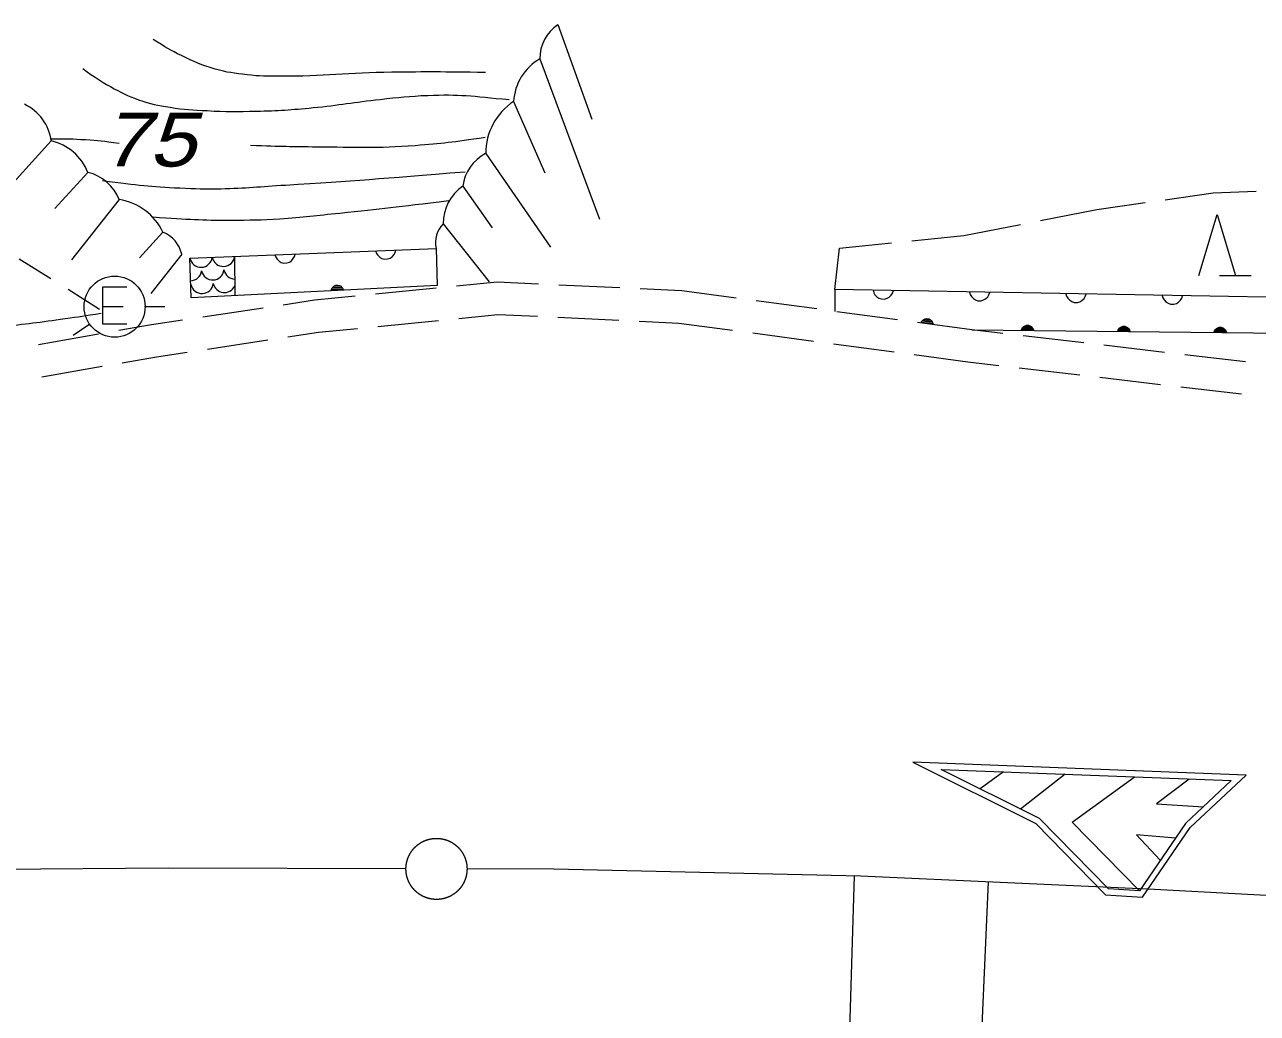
# Model space of a CAD drawing. Units: millimetres, scale not verified. Extents: x 40000 to 680000, y 20000 to 380000.
# Drawn here: x 258066 to 288350, y 294052 to 318333 of the extents above; entities that cross this region are included whole.
import ezdxf
from ezdxf.enums import TextEntityAlignment as Align

# ---------------------------------------------------------------- set-up
doc = ezdxf.new("R2010")
doc.units = ezdxf.units.MM
doc.header["$LTSCALE"] = 1000
doc.linetypes.add('CHAIN', pattern=[18.5, 12, -1.5, 3.5, -1.5])
for name, color, linetype, lineweight in [('M-BMK', 2, 'CHAIN', 13), ('M-STR-HTXT', 7, 'Continuous', 13), ('M-STR-STRC', 7, 'Continuous', 13), ('M-WORK', 1, 'Continuous', 13)]:
    doc.layers.add(name, color=color, linetype=linetype, lineweight=lineweight)
doc.styles.add('ＭＳ Ｐゴシック', font='')
doc.styles.get('ＭＳ Ｐゴシック').set_extended_font_data('MS PGothic')

msp = doc.modelspace()

# ---------------------------------------------------------------- linework, layer by layer
at = {"layer": 'M-BMK'}
for points in [[(267434, 297601), (261594, 297615), (255825, 297572), (241263, 297164), (234967, 296905), (221268, 296204), (210403, 295599), (201149, 295040), (181127, 293737), (169059, 292984)], [(366936, 288358), (361810, 289038), (341606, 291698), (321730, 294066), (301610, 296051), (291442, 296788), (285825, 297090), (278604, 297423), (271068, 297592), (268934, 297597)]]:
    msp.add_lwpolyline(points, dxfattribs=at)
msp.add_circle((268184, 297599), 750, dxfattribs=at)
at = {"layer": 'M-STR-HTXT'}
for p, q in [((278441, 297427), (277017, 247622)), ((279557, 247470), (281747, 297278))]:
    msp.add_line(p, q, dxfattribs=at)
at = {"layer": 'M-STR-STRC'}
for p, q in [((288074, 299904), (279888, 300217)), ((279888, 300217), (282912, 298714)), ((280580, 300040), (287710, 299767)), ((283002, 298837), (280580, 300040)), ((282114, 299982), (281539, 299564)), ((283625, 299924), (282533, 299070)), ((283804, 298746), (285327, 299851)), ((286698, 298613), (288074, 299904)), ((286678, 299807), (285873, 299196)), ((287710, 299767), (286584, 298712)), ((285873, 299196), (287026, 299127)), ((282912, 298714), (284623, 296966)), ((284690, 297112), (283002, 298837)), ((285455, 297060), (283804, 298746)), ((286584, 298712), (285455, 297060)), ((285530, 296905), (286698, 298613)), ((285385, 298434), (285959, 297816)), ((286340, 298356), (285385, 298434)), ((285455, 297060), (284690, 297112)), ((284623, 296966), (285530, 296905))]:
    msp.add_line(p, q, dxfattribs=at)
at = {"layer": 'M-WORK'}
for p, q in [((271163, 318333), (272003, 316015)), ((270720, 317492), (272189, 313555)), ((270077, 316449), (270845, 314696)), ((258720, 315477), (257088, 313689)), ((269393, 315167), (270983, 312866)), ((259618, 314705), (258808, 313815)), ((268830, 314365), (269554, 313347)), ((286086, 314035), (287267, 314206)), ((287267, 314206), (288318, 314243)), ((260387, 314036), (259217, 312556)), ((283019, 313523), (284410, 313793)), ((284410, 313793), (285592, 313964)), ((268347, 313443), (269478, 312017)), ((286912, 312172), (287362, 313672)), ((287362, 313672), (287812, 312172)), ((261464, 313239), (260886, 312605)), ((279860, 313024), (281136, 313156)), ((281136, 313156), (282528, 313427)), ((262125, 312598), (268173, 312835)), ((268173, 312835), (268175, 312839)), ((268173, 312835), (268204, 311931)), ((277974, 311826), (278087, 312840)), ((278087, 312840), (279363, 312973)), ((257933, 312584), (258709, 312098)), ((261925, 312699), (261167, 311731)), ((262157, 311628), (262125, 312598)), ((263225, 312641), (263226, 311682)), ((264212, 312680), (264234, 312620)), ((264234, 312620), (264266, 312572)), ((264266, 312572), (264318, 312524)), ((264569, 312503), (264618, 312535)), ((264618, 312535), (264666, 312587)), ((264666, 312587), (264694, 312638)), ((264694, 312638), (264712, 312699)), ((266686, 312777), (266708, 312717)), ((266708, 312717), (266740, 312669)), ((266740, 312669), (266792, 312621)), ((266792, 312621), (266843, 312593)), ((266843, 312593), (266904, 312575)), ((266904, 312575), (266984, 312578)), ((266984, 312578), (267043, 312600)), ((267043, 312600), (267092, 312632)), ((267092, 312632), (267140, 312684)), ((267140, 312684), (267168, 312735)), ((267168, 312735), (267185, 312796)), ((264318, 312524), (264369, 312496)), ((264369, 312496), (264430, 312478)), ((264430, 312478), (264510, 312481)), ((264510, 312481), (264569, 312503)), ((268204, 311931), (262157, 311628)), ((265680, 311919), (265715, 311933)), ((265692, 311919), (265788, 311924)), ((265715, 311933), (265763, 311935)), ((265763, 311935), (265800, 311925)), ((265800, 311925), (265830, 311908)), ((269671, 312010), (268674, 311910)), ((270693, 311961), (269671, 312010)), ((272691, 311867), (271193, 311938)), ((287422, 312172), (288202, 312172)), ((259133, 311833), (259908, 311348)), ((259976, 311888), (259976, 310988)), ((260576, 311888), (259976, 311888)), ((266186, 311662), (265189, 311563)), ((265596, 311800), (265606, 311837)), ((265895, 311815), (265596, 311800)), ((265606, 311837), (265622, 311868)), ((265606, 311825), (265882, 311839)), ((265869, 311862), (265617, 311850)), ((265622, 311868), (265651, 311899)), ((265634, 311874), (265850, 311885)), ((265651, 311899), (265680, 311919)), ((265824, 311908), (265657, 311900)), ((265830, 311908), (265862, 311880)), ((265862, 311880), (265881, 311851)), ((265881, 311851), (265895, 311815)), ((268176, 311861), (266683, 311712)), ((274213, 311795), (273190, 311843)), ((275545, 311616), (274213, 311795)), ((277974, 311826), (277970, 311291)), ((289816, 311615), (277974, 311826)), ((278908, 311809), (278927, 311749)), ((278927, 311749), (278956, 311699)), ((278956, 311699), (279005, 311648)), ((279005, 311648), (279055, 311617)), ((279255, 311613), (279305, 311642)), ((279305, 311642), (279356, 311691)), ((279356, 311691), (279387, 311741)), ((279387, 311741), (279408, 311801)), ((281277, 311767), (281296, 311707)), ((281296, 311707), (281325, 311656)), ((281325, 311656), (281374, 311606)), ((281674, 311600), (281725, 311649)), ((281725, 311649), (281755, 311699)), ((281755, 311699), (281777, 311758)), ((283645, 311725), (283664, 311665)), ((283664, 311665), (283693, 311614)), ((284093, 311607), (284124, 311657)), ((284124, 311657), (284145, 311716)), ((286014, 311683), (286032, 311623)), ((286032, 311623), (286062, 311572)), ((286492, 311614), (286513, 311674)), ((259976, 311408), (260486, 311408)), ((261013, 311408), (261513, 311414)), ((263926, 311373), (262443, 311150)), ((265189, 311563), (264421, 311447)), ((277528, 311350), (276041, 311549)), ((279055, 311617), (279114, 311596)), ((279114, 311596), (279194, 311594)), ((279194, 311594), (279255, 311613)), ((281374, 311606), (281423, 311575)), ((281423, 311575), (281483, 311554)), ((281483, 311554), (281563, 311552)), ((281563, 311552), (281623, 311571)), ((281623, 311571), (281674, 311600)), ((283693, 311614), (283742, 311563)), ((283742, 311563), (283792, 311532)), ((283792, 311532), (283851, 311511)), ((283851, 311511), (283931, 311510)), ((283931, 311510), (283992, 311529)), ((283992, 311529), (284042, 311558)), ((284042, 311558), (284093, 311607)), ((286062, 311572), (286111, 311521)), ((286111, 311521), (286160, 311490)), ((286160, 311490), (286220, 311469)), ((286220, 311469), (286300, 311468)), ((286300, 311468), (286360, 311487)), ((286360, 311487), (286411, 311516)), ((286411, 311516), (286462, 311565)), ((286462, 311565), (286492, 311614)), ((261948, 311076), (261180, 310961)), ((268236, 311063), (266743, 310914)), ((269691, 311208), (268734, 311112)), ((270668, 311162), (269691, 311208)), ((272665, 311067), (271167, 311138)), ((274141, 310997), (273165, 311043)), ((279510, 311084), (278023, 311283)), ((281338, 310839), (280005, 311018)), ((280087, 311007), (280103, 311041)), ((280102, 311029), (280375, 310992)), ((280103, 311041), (280125, 311068)), ((280367, 311017), (280117, 311051)), ((280125, 311068), (280159, 311094)), ((280138, 311072), (280352, 311044)), ((280159, 311094), (280191, 311108)), ((280331, 311071), (280165, 311093)), ((280191, 311108), (280228, 311115)), ((280203, 311106), (280298, 311093)), ((280228, 311115), (280276, 311108)), ((280276, 311108), (280310, 311092)), ((280310, 311092), (280337, 311070)), ((280337, 311070), (280363, 311036)), ((280363, 311036), (280377, 311004)), ((259883, 310732), (258406, 310471)), ((259671, 310980), (259256, 310701)), ((259976, 310988), (260576, 310988)), ((261180, 310961), (260376, 310819)), ((265288, 310769), (264535, 310656)), ((266246, 310864), (265288, 310769)), ((275459, 310820), (274141, 310997)), ((277442, 310554), (275955, 310754)), ((280384, 310967), (280087, 311007)), ((280377, 311004), (280384, 310967)), ((281338, 310839), (290104, 310748)), ((282099, 310750), (281338, 310839)), ((282551, 310826), (282564, 310862)), ((282851, 310823), (282551, 310826)), ((282564, 310862), (282582, 310892)), ((282564, 310850), (282840, 310847)), ((282828, 310871), (282576, 310874)), ((282582, 310892), (282612, 310922)), ((282594, 310898), (282810, 310896)), ((282612, 310922), (282643, 310939)), ((282786, 310920), (282618, 310922)), ((282643, 310939), (282679, 310951)), ((282655, 310939), (282750, 310938)), ((282679, 310951), (282727, 310950)), ((282727, 310950), (282762, 310938)), ((282762, 310938), (282792, 310920)), ((282792, 310920), (282822, 310889)), ((282822, 310889), (282840, 310859)), ((282840, 310859), (282851, 310823)), ((284920, 310802), (284932, 310838)), ((285220, 310799), (284920, 310802)), ((284932, 310838), (284951, 310867)), ((284932, 310826), (285208, 310823)), ((285196, 310847), (284944, 310849)), ((284951, 310867), (284981, 310897)), ((284963, 310873), (285179, 310871)), ((284981, 310897), (285011, 310915)), ((285155, 310895), (284987, 310897)), ((285011, 310915), (285047, 310926)), ((285023, 310915), (285119, 310914)), ((285047, 310926), (285095, 310926)), ((285095, 310926), (285131, 310914)), ((285131, 310914), (285161, 310895)), ((285161, 310895), (285191, 310865)), ((285191, 310865), (285208, 310835)), ((285208, 310835), (285220, 310799)), ((287289, 310777), (287301, 310813)), ((287589, 310774), (287289, 310777)), ((287301, 310813), (287319, 310843)), ((287301, 310801), (287577, 310798)), ((287565, 310822), (287313, 310825)), ((287319, 310843), (287350, 310873)), ((287331, 310849), (287547, 310847)), ((287350, 310873), (287380, 310890)), ((287524, 310871), (287356, 310873)), ((287380, 310890), (287416, 310902)), ((287392, 310890), (287488, 310889)), ((287416, 310902), (287464, 310901)), ((287464, 310901), (287500, 310889)), ((287500, 310889), (287530, 310871)), ((287530, 310871), (287559, 310840)), ((287559, 310840), (287577, 310810)), ((287577, 310810), (287589, 310774)), ((264040, 310581), (262557, 310359)), ((279424, 310288), (277937, 310488)), ((284086, 310517), (282596, 310692)), ((286072, 310285), (284582, 310459)), ((261309, 310171), (260460, 310021)), ((262062, 310284), (261309, 310171)), ((281238, 310045), (279919, 310222)), ((288059, 310052), (286569, 310227)), ((259967, 309934), (258490, 309673)), ((281999, 309956), (281238, 310045)), ((283986, 309723), (282496, 309898)), ((285972, 309491), (284482, 309665)), ((287959, 309259), (286469, 309433))]:
    msp.add_line(p, q, dxfattribs=at)
msp.add_circle((260276, 311408), 750, dxfattribs=at)
for centre, radius, start, end in [((271730, 317497), 1010, 124.1914, 180.3369), ((271375, 316367), 1301, 120.2305, 176.375), ((257549, 315314), 1183, 7.9082, 64.0537), ((270937, 315167), 1544, 123.8584, 180.0039), ((258445, 314249), 1258, 21.2363, 77.3818), ((269862, 314238), 1041, 116.8457, 172.9902), ((259375, 313650), 1083, 20.9238, 77.0684), ((269453, 313452), 1106, 124.2852, 180.4297), ((260178, 312628), 1424, 25.4072, 81.5527), ((268830, 312976), 672, 135.9394, 192.085), ((261188, 312536), 754, 12.4395, 68.584), ((262398, 312651), 278, 191.0898, 353.3994), ((262948, 312673), 278, 191.0898, 353.3994), ((262136, 312320), 278, 271.459, 353.3994), ((262686, 312341), 278, 191.0898, 353.3994), ((263236, 312363), 278, 191.0898, 267.8809), ((262424, 312009), 278, 191.0898, 353.3994), ((262974, 312031), 278, 191.0898, 334.9395)]:
    msp.add_arc(centre, radius, start, end, dxfattribs=at)
for points, knots in [([(269388, 317159), (268280, 317174), (267986, 317176), (267088, 317163), (266013, 317147), (265413, 317062), (264338, 317065), (264022, 317066), (263843, 317062), (263529, 317102), (263220, 317140), (263044, 317157), (262744, 317242), (262411, 317336), (262233, 317420), (261922, 317572), (261639, 317710), (261541, 317769), (261220, 317969)], [0, 0, 0, 0, 1, 1, 1, 2, 2, 2, 3, 3, 3, 4, 4, 4, 5, 5, 5, 6, 6, 6, 6]), ([(244207, 317618), (244923, 317133), (245125, 317002), (245685, 316568), (246117, 316234), (246363, 316049), (246769, 315682), (247139, 315347), (247340, 315151), (247680, 314786), (248015, 314427), (248179, 314206), (248504, 313837), (248762, 313544), (248897, 313370), (249171, 313092), (249425, 312835), (249573, 312694), (249860, 312474), (250109, 312284), (250255, 312186), (250529, 312034), (250873, 311844), (251072, 311745), (251438, 311600), (251736, 311482), (251906, 311420), (252214, 311333), (252665, 311205), (252924, 311150), (253386, 311068), (253926, 310972), (254234, 310948), (254781, 310907), (255340, 310865), (255655, 310852), (256215, 310858), (256707, 310864), (256983, 310876), (257473, 310921), (258096, 310979), (258443, 311026), (259062, 311115), (259409, 311164), (259522, 311180), (259950, 311249)], [0, 0, 0, 0, 1, 1, 1, 2, 2, 2, 3, 3, 3, 4, 4, 4, 5, 5, 5, 6, 6, 6, 7, 7, 7, 8, 8, 8, 9, 9, 9, 10, 10, 10, 11, 11, 11, 12, 12, 12, 13, 13, 13, 14, 14, 14, 15, 15, 15, 15]), ([(259499, 317253), (259805, 317033), (259899, 316965), (260174, 316812), (260435, 316668), (260583, 316587), (260864, 316487), (261158, 316384), (261333, 316355), (261640, 316303), (261993, 316243), (262195, 316240), (262552, 316221), (263023, 316195), (263288, 316198), (263759, 316208), (264305, 316220), (264610, 316243), (265153, 316295), (265798, 316356), (266156, 316430), (266800, 316499), (267256, 316548), (267512, 316579), (267970, 316597), (268753, 316629), (269040, 316582), (269973, 316491)], [0, 0, 0, 0, 1, 1, 1, 2, 2, 2, 3, 3, 3, 4, 4, 4, 5, 5, 5, 6, 6, 6, 7, 7, 7, 8, 8, 8, 9, 9, 9, 9]), ([(269380, 315563), (268571, 315440), (268334, 315413), (267659, 315360), (266722, 315286), (266193, 315318), (265253, 315327), (264614, 315333), (264405, 315337), (263617, 315364)], [0, 0, 0, 0, 1, 1, 1, 2, 2, 2, 3, 3, 3, 3]), ([(260386, 315417), (259995, 315466), (259886, 315480), (259564, 315501), (259236, 315522), (259123, 315522), (258722, 315522)], [0, 0, 0, 0, 1, 1, 1, 2, 2, 2, 2]), ([(259982, 314504), (260883, 314395), (261137, 314351), (261882, 314322), (262272, 314306), (262491, 314298), (262882, 314305), (263505, 314316), (263853, 314357), (264475, 314395), (266202, 314498), (266752, 314551), (268892, 314722)], [0, 0, 0, 0, 1, 1, 1, 2, 2, 2, 3, 3, 3, 4, 4, 4, 4]), ([(268480, 314003), (267186, 313849), (266854, 313805), (265809, 313699), (265235, 313641), (264915, 313593), (264338, 313558), (263871, 313529), (263608, 313526), (263139, 313524), (262387, 313520), (262132, 313545), (261216, 313603)], [0, 0, 0, 0, 1, 1, 1, 2, 2, 2, 3, 3, 3, 4, 4, 4, 4])]:
    msp.add_open_spline(points, degree=3, knots=knots, dxfattribs=at)

# ---------------------------------------------------------------- texts
at = {"layer": 'M-WORK', "style": 'ＭＳ Ｐゴシック', "oblique": 15, "width": 1.2}
msp.add_text('75', height=1320, dxfattribs=at).set_placement((259957, 314454), align=Align.BOTTOM_LEFT)

doc.saveas('drawing.dxf')
